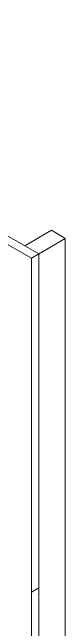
# Model space of a CAD drawing. Header units: inches. Extents: x 0 to 32.7, y -0.1 to 22.9.
# Drawn here: x 7.235 to 7.459, y 8.394 to 11.117 of the extents above; entities that cross this region are included whole.
import ezdxf

# ---------------------------------------------------------------- set-up
doc = ezdxf.new("R2010")
doc.units = ezdxf.units.IN
doc.header["$MEASUREMENT"] = 0
doc.layers.add('PDF_Geometry', color=7, linetype='Continuous', true_color=0x5d5d5d)

msp = doc.modelspace()

# ---------------------------------------------------------------- linework, layer by layer
at = {"layer": 'PDF_Geometry', "color": 254, "lineweight": 18, "true_color": 0xe1e1e1}
for points in [[(7.3088, 10.0319), (7.3421, 10.0519), (5.4771, 11.1169), (5.4421, 11.0986)], [(7.3421, 10.0519), (7.3421, 7.1053), (7.3088, 7.0853)], [(7.3421, 8.5786), (7.3088, 8.5586)]]:
    msp.add_lwpolyline(points, dxfattribs=at)
at = {"layer": 'PDF_Geometry', "color": 7, "lineweight": 18}
msp.add_lwpolyline([(7.3088, 7.0853), (7.3088, 10.0319), (5.4421, 11.0986), (5.4421, 8.1653), (7.3088, 7.0853), (7.3088, 9.6303)], dxfattribs=at)
at = {"layer": 'PDF_Geometry', "color": 253, "lineweight": 18, "true_color": 0xa2a2a2}
for points in [[(7.3421, 7.1053), (7.4588, 7.1719), (7.4588, 10.1186), (7.3971, 10.1553), (7.2804, 10.0869), (7.3421, 10.0519)], [(7.3404, 10.0503), (7.4588, 10.1186)]]:
    msp.add_lwpolyline(points, dxfattribs=at)

doc.saveas('drawing.dxf')
